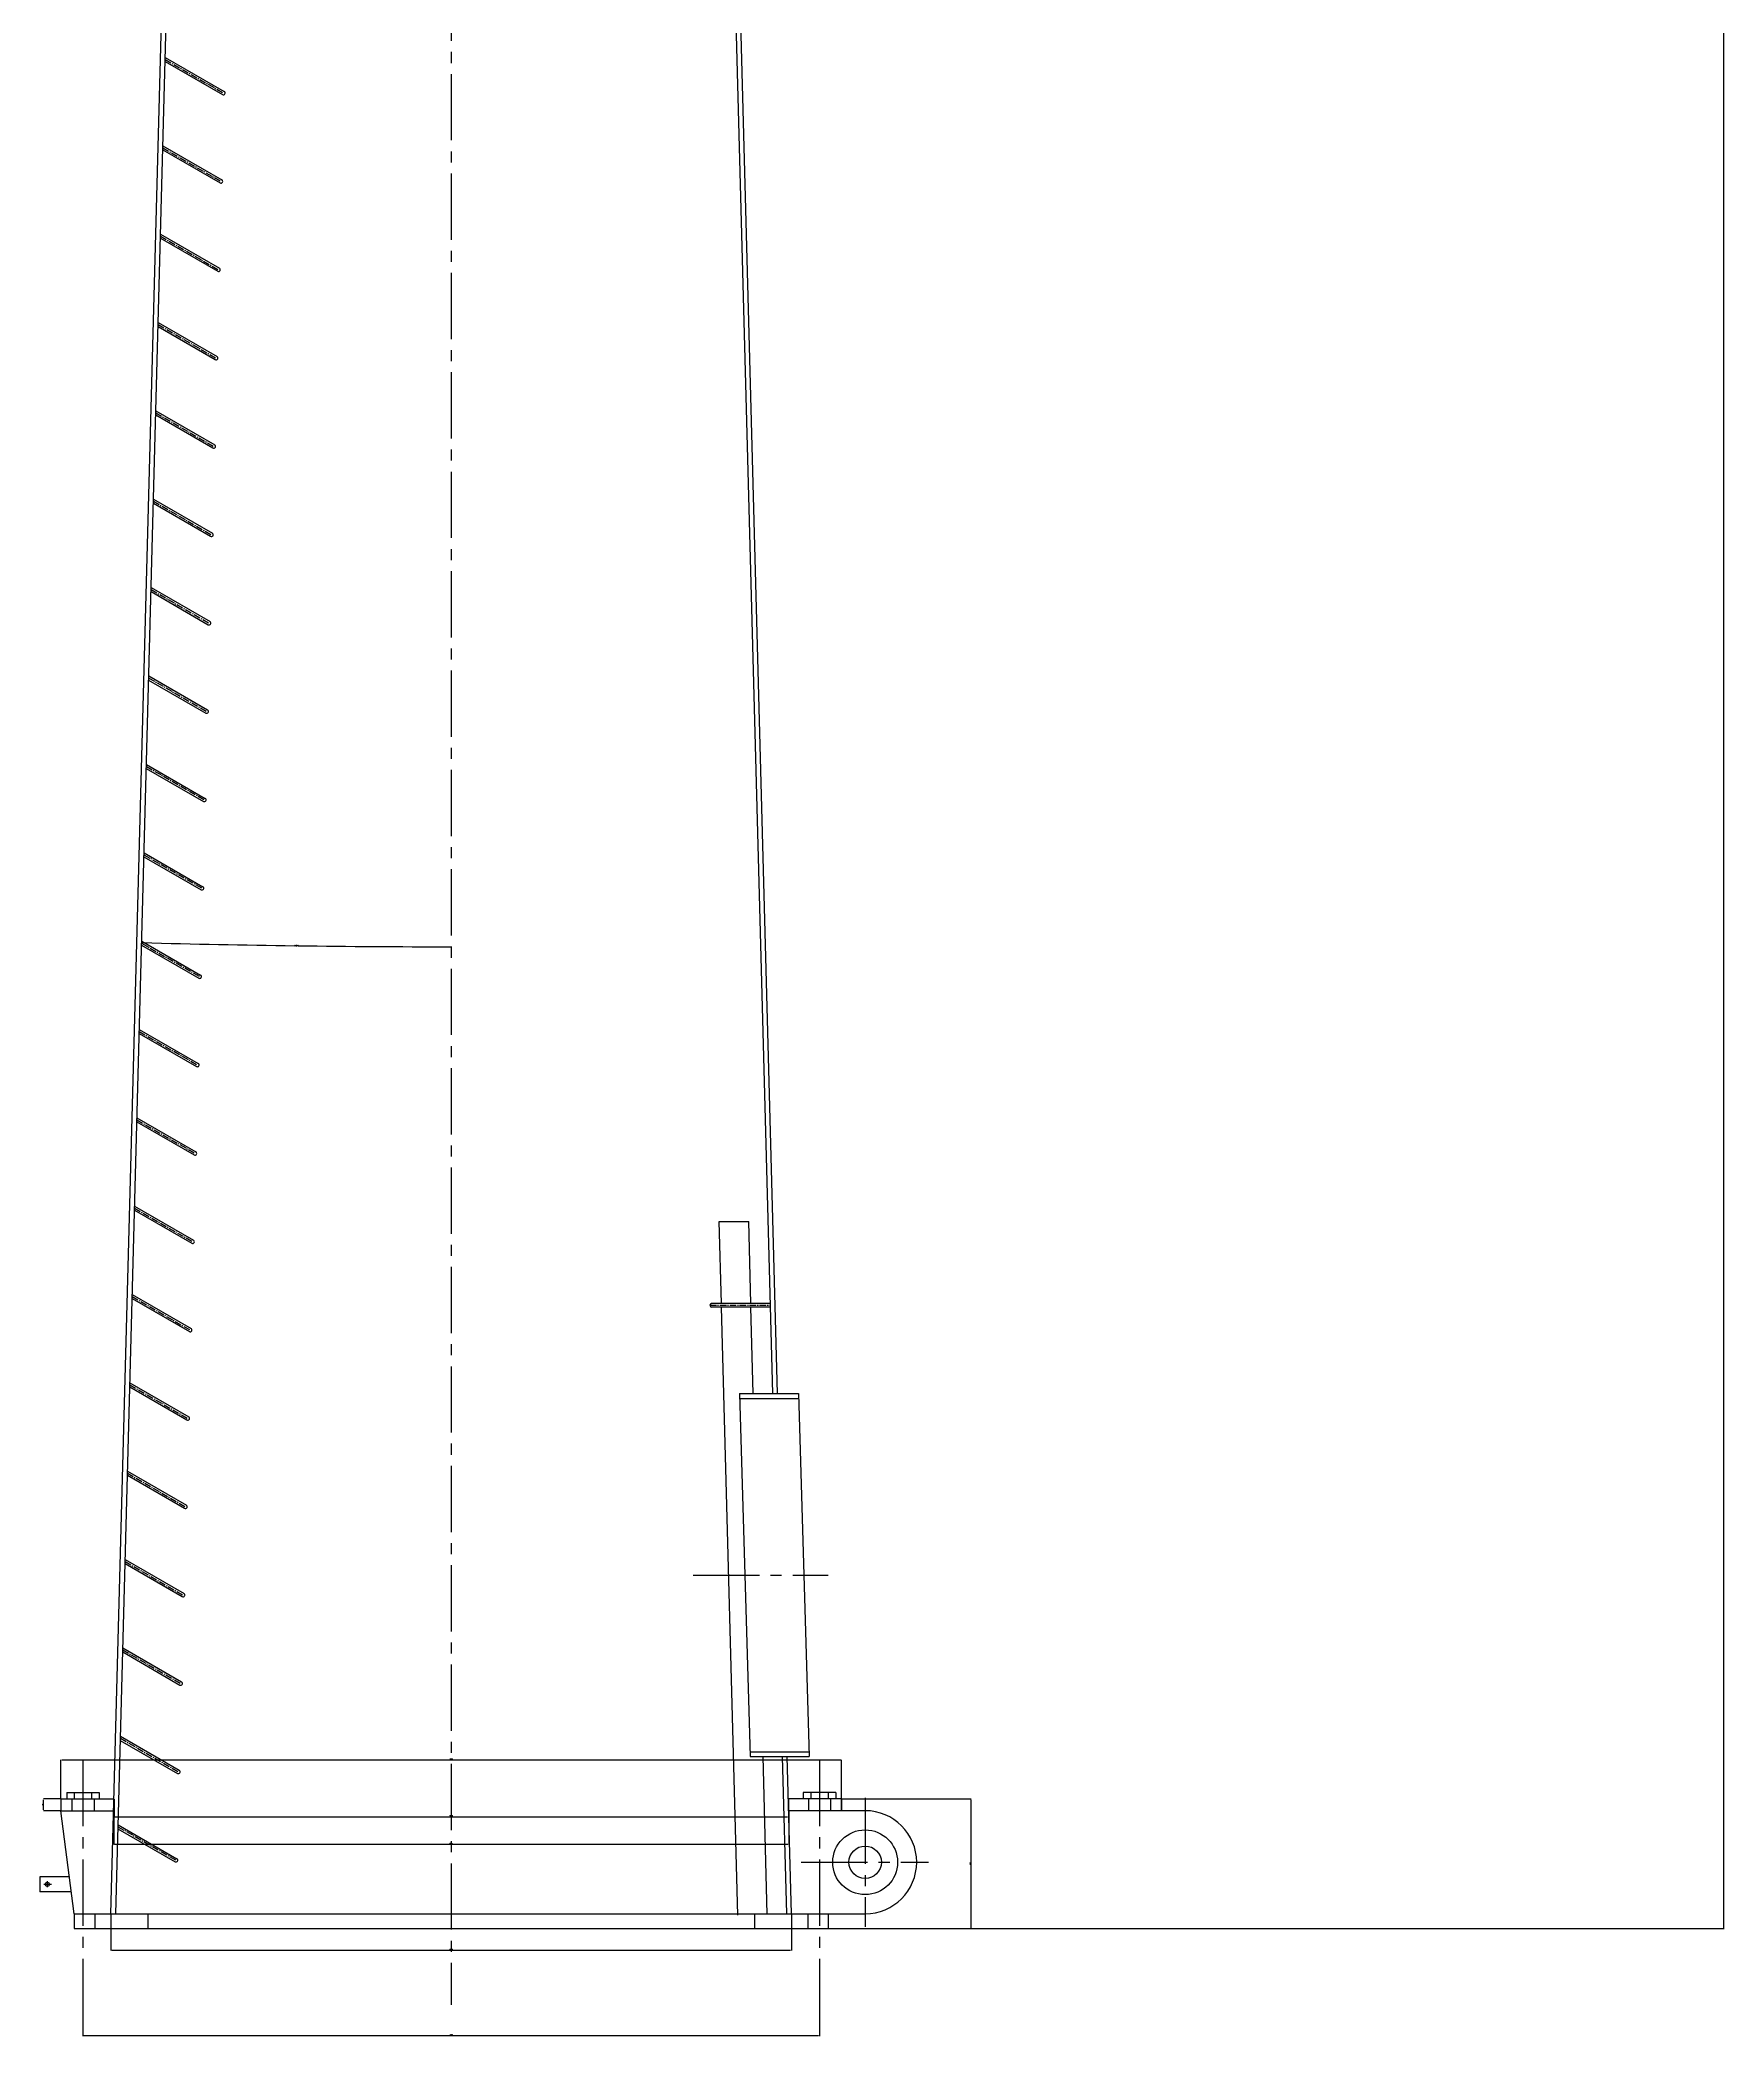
# Model space of a CAD drawing. Extents: x 45567 to 121349, y -17555 to 19241.
# Drawn here: x 83789 to 89505, y -17200 to -10422 of the extents above; entities that cross this region are included whole.
import ezdxf

# ---------------------------------------------------------------- set-up
doc = ezdxf.new("R2010")
doc.units = 0
doc.header["$LTSCALE"] = 30
doc.header["$MEASUREMENT"] = 0
doc.linetypes.add('CENTER2', pattern=[1.125, 0.75, -0.125, 0.125, -0.125])
doc.layers.get('DEFPOINTS').update_dxf_attribs({"linetype": 'CONTINUOUS'})
for name, color, linetype in [('1', 2, 'CONTINUOUS'), ('2', 1, 'CONTINUOUS'), ('3', 3, 'CENTER2')]:
    doc.layers.add(name, color=color, linetype=linetype)
doc.styles.add('HZ', font='simplex.shx', dxfattribs={"width": 0.75, "bigfont": 'SBTXT.shx'})
doc.dimstyles.new('STANDARD$0', dxfattribs={"dimtxt": 3.2, "dimasz": 2.8, "dimexe": 0.6, "dimexo": 0.6, "dimgap": 1, "dimtad": 1, "dimdec": 0, "dimzin": 0, "dimdsep": 46, "dimtxsty": 'HZ', "dimcen": 0.09, "dimadec": 0, "dimazin": 0, "dimtfac": 1, "dimtdec": 0, "dimtmove": 0, "dimatfit": 3, "dimfxl": 0, "dimtolj": 1, "dimtzin": 0, "dimarcsym": 0})
doc.dimstyles.new('STANDARD$2', dxfattribs={"dimtxt": 3.2, "dimasz": 2.8, "dimexe": 1, "dimexo": 0, "dimgap": 0.4, "dimtad": 1, "dimtih": 1, "dimtoh": 1, "dimdec": 0, "dimzin": 0, "dimdsep": 46, "dimtxsty": 'HZ', "dimcen": 0.75, "dimclrd": 256, "dimclre": 256, "dimclrt": 256, "dimadec": 0, "dimazin": 0, "dimtfac": 1, "dimtdec": 0, "dimtmove": 0, "dimatfit": 3, "dimfxl": 0, "dimtolj": 1, "dimtzin": 0, "dimlwd": -1, "dimlwe": -1, "dimarcsym": 0})

# ---------------------------------------------------------------- blocks, each defined once
blk = doc.blocks.new('*D848')
at = {"layer": '1'}
for start, end in [(268.47286, 269.22631), (269.24247, 269.99592)]:
    blk.add_arc((85184.8, 25824.9), 39326.1, start, end, dxfattribs=at)
for points in [[(84136.8, -13487.7), (84136.8, -13486.7), (84134, -13487.1)], [(85182, -13500.7), (85182, -13501.6), (85184.8, -13501.2)]]:
    blk.add_solid(points, dxfattribs=at)
at = {"layer": 'DEFPOINTS', "color": 0}
for p in [(85184.8, 14436.8), (84239.9, -9524.5), (84484.2, -13494.9), (84045.8, -16784.5), (85184.8, -17093.9)]:
    blk.add_point(p, dxfattribs=at)
at = {"layer": '1', "insert": (84659.4, -13497.7), "char_height": 3.2, "attachment_point": 5, "style": 'HZ'}
blk.add_mtext('\\A1;1.531°', dxfattribs=at)
blk = doc.blocks.new('*D2388')
at = {"layer": '1', "color": 0, "lineweight": -2}
for p, q in [((86510.4, -16394.5), (86950.2, -16394.5)), ((86949.6, -16831.7), (86949.6, -16397.3)), ((86465.4, -16834.5), (86950.2, -16834.5))]:
    blk.add_line(p, q, dxfattribs=at)
at = {"layer": '1', "color": 0}
for points in [[(86949.2, -16397.3), (86950.1, -16397.3), (86949.6, -16394.5)], [(86949.2, -16831.7), (86950.1, -16831.7), (86949.6, -16834.5)]]:
    blk.add_solid(points, dxfattribs=at)
at = {"layer": 'DEFPOINTS', "color": 0}
for p in [(86509.8, -16394.5), (86949.6, -16394.5), (86464.8, -16834.5)]:
    blk.add_point(p, dxfattribs=at)
at = {"layer": '1', "color": 0, "insert": (86947, -16614.5), "char_height": 3.2, "attachment_point": 5, "rotation": 90, "style": 'HZ'}
blk.add_mtext('\\A1;440', dxfattribs=at)
blk = doc.blocks.new('*D2389')
at = {"layer": '1', "color": 0, "lineweight": -2}
for p, q in [((84029.8, -16784.7), (84029.8, -16909.3)), ((86339.8, -16784.7), (86339.8, -16909.3)), ((86337, -16908.7), (84032.6, -16908.7))]:
    blk.add_line(p, q, dxfattribs=at)
at = {"layer": '1', "color": 0}
for points in [[(84032.6, -16908.2), (84032.6, -16909.1), (84029.8, -16908.7)], [(86337, -16908.2), (86337, -16909.1), (86339.8, -16908.7)]]:
    blk.add_solid(points, dxfattribs=at)
at = {"layer": 'DEFPOINTS', "color": 0}
for p in [(84029.8, -16784.1), (86339.8, -16784.1), (84029.8, -16908.7)]:
    blk.add_point(p, dxfattribs=at)
at = {"layer": '1', "color": 0, "insert": (85184.8, -16906.1), "char_height": 3.2, "attachment_point": 5, "style": 'HZ'}
blk.add_mtext('\\A1;2310', dxfattribs=at)
blk = doc.blocks.new('*D2390')
at = {"layer": '1', "color": 0, "lineweight": -2}
for p, q in [((83934.8, -16941.3), (83934.8, -17199.6)), ((86434.8, -16941.3), (86434.8, -17199.6)), ((86432, -17199), (83937.6, -17199))]:
    blk.add_line(p, q, dxfattribs=at)
at = {"layer": '1', "color": 0}
for points in [[(83937.6, -17198.6), (83937.6, -17199.5), (83934.8, -17199)], [(86432, -17198.6), (86432, -17199.5), (86434.8, -17199)]]:
    blk.add_solid(points, dxfattribs=at)
at = {"layer": 'DEFPOINTS', "color": 0}
for p in [(83934.8, -16940.7), (86434.8, -16940.7), (83934.8, -17199)]:
    blk.add_point(p, dxfattribs=at)
at = {"layer": '1', "color": 0, "insert": (85184.8, -17196.4), "char_height": 3.2, "attachment_point": 5, "style": 'HZ'}
blk.add_mtext('\\A1;2500', dxfattribs=at)
blk = doc.blocks.new('*D2391')
at = {"layer": '1', "color": 0, "lineweight": -2}
for p, q in [((84039.2, -16435.1), (84039.2, -16549.6)), ((86330.5, -16435.1), (86330.5, -16549.6)), ((86327.7, -16549), (84042, -16549))]:
    blk.add_line(p, q, dxfattribs=at)
at = {"layer": '1', "color": 0}
for points in [[(84042, -16548.6), (84042, -16549.5), (84039.2, -16549)], [(86327.7, -16548.6), (86327.7, -16549.5), (86330.5, -16549)]]:
    blk.add_solid(points, dxfattribs=at)
at = {"layer": 'DEFPOINTS', "color": 0}
for p in [(84039.2, -16434.5), (86330.5, -16434.5), (84039.2, -16549)]:
    blk.add_point(p, dxfattribs=at)
at = {"layer": '1', "color": 0, "insert": (85184.8, -16546.4), "char_height": 3.2, "attachment_point": 5, "style": 'HZ'}
blk.add_mtext('\\A1;2291', dxfattribs=at)
blk = doc.blocks.new('*D2392')
at = {"layer": '1', "color": 0, "lineweight": -2}
for p, q in [((84040.3, -16395.1), (84040.3, -16455.5)), ((86329.4, -16395.1), (86329.4, -16455.5)), ((84043.1, -16454.9), (86326.6, -16454.9))]:
    blk.add_line(p, q, dxfattribs=at)
at = {"layer": '1', "color": 0}
for points in [[(84043.1, -16454.4), (84043.1, -16455.4), (84040.3, -16454.9)], [(86326.6, -16454.4), (86326.6, -16455.4), (86329.4, -16454.9)]]:
    blk.add_solid(points, dxfattribs=at)
at = {"layer": 'DEFPOINTS', "color": 0}
for p in [(84040.3, -16394.5), (86329.4, -16394.5), (86329.4, -16454.9)]:
    blk.add_point(p, dxfattribs=at)
at = {"layer": '1', "color": 0, "insert": (85184.8, -16452.3), "char_height": 3.2, "attachment_point": 5, "style": 'HZ'}
blk.add_mtext('\\A1;2289', dxfattribs=at)
blk = doc.blocks.new('*D2393')
at = {"layer": '1', "color": 0, "lineweight": -2}
for p, q in [((83859.2, -16394.5), (83800.7, -16394.5)), ((83801.3, -16431.7), (83801.3, -16397.3)), ((83859.2, -16434.5), (83800.7, -16434.5))]:
    blk.add_line(p, q, dxfattribs=at)
at = {"layer": '1', "color": 0}
for points in [[(83800.8, -16397.3), (83801.8, -16397.3), (83801.3, -16394.5)], [(83800.8, -16431.7), (83801.8, -16431.7), (83801.3, -16434.5)]]:
    blk.add_solid(points, dxfattribs=at)
at = {"layer": 'DEFPOINTS', "color": 0}
for p in [(83801.3, -16394.5), (83859.8, -16394.5), (83859.8, -16434.5)]:
    blk.add_point(p, dxfattribs=at)
at = {"layer": '1', "color": 0, "insert": (83798.7, -16414.5), "char_height": 3.2, "attachment_point": 5, "rotation": 90, "style": 'HZ'}
blk.add_mtext('\\A1;40', dxfattribs=at)
blk = doc.blocks.new('*D2394')
at = {"layer": '1', "color": 0, "lineweight": -2}
for p, q in [((83859.8, -16393.9), (83859.8, -16261.7)), ((86507, -16262.3), (83862.6, -16262.3)), ((86509.8, -16433.9), (86509.8, -16261.7))]:
    blk.add_line(p, q, dxfattribs=at)
at = {"layer": '1', "color": 0}
for points in [[(83862.6, -16261.8), (83862.6, -16262.8), (83859.8, -16262.3)], [(86507, -16261.8), (86507, -16262.8), (86509.8, -16262.3)]]:
    blk.add_solid(points, dxfattribs=at)
at = {"layer": 'DEFPOINTS', "color": 0}
for p in [(83859.8, -16262.3), (83859.8, -16394.5), (86509.8, -16434.5)]:
    blk.add_point(p, dxfattribs=at)
at = {"layer": '1', "color": 0, "insert": (85184.8, -16259.7), "char_height": 3.2, "attachment_point": 5, "style": 'HZ'}
blk.add_mtext('\\A1;2650', dxfattribs=at)
blk = doc.blocks.new('*D2509')
at = {"layer": '1', "color": 0, "lineweight": -2}
for p, q in [((86117.4, 7665.5), (89505.4, 7665.5)), ((89504.8, -16831.7), (89504.8, 7662.7)), ((86950.8, -16834.5), (89505.4, -16834.5))]:
    blk.add_line(p, q, dxfattribs=at)
at = {"layer": '1', "color": 0}
for points in [[(89504.3, 7662.7), (89505.2, 7662.7), (89504.8, 7665.5)], [(89504.3, -16831.7), (89505.2, -16831.7), (89504.8, -16834.5)]]:
    blk.add_solid(points, dxfattribs=at)
at = {"layer": 'DEFPOINTS', "color": 0}
for p in [(86116.8, 7665.5), (89504.8, 7665.5), (86950.2, -16834.5)]:
    blk.add_point(p, dxfattribs=at)
at = {"layer": '1', "color": 0, "insert": (89502.2, -4584.5), "char_height": 3.2, "attachment_point": 5, "rotation": 90, "style": 'HZ'}
blk.add_mtext('\\A1;24500', dxfattribs=at)

msp = doc.modelspace()

# ---------------------------------------------------------------- linework, layer by layer
at = {"layer": '2'}
for p, q in [((84029.845866, -16784.05798), (84223.902859, -9524.485526)), ((84045.840153, -16784.485526), (84239.908574, -9524.485526)), ((86276.632876, -15018.485526), (86148.900104, -10240.068105)), ((86292.638591, -15018.485526), (86164.905819, -10240.068105)), ((84213.950801, -10495.552502), (84408.163804, -10607.681431)), ((84214.31557, -10481.906695), (84414.163804, -10597.289126)), ((84205.931445, -10795.552502), (84400.144448, -10907.681431)), ((84206.296213, -10781.906695), (84406.144448, -10897.289126)), ((84197.912089, -11095.552502), (84392.125091, -11207.681431)), ((84198.276857, -11081.906695), (84398.125091, -11197.289126)), ((84190.257501, -11381.906695), (84390.105735, -11497.289126)), ((84189.892732, -11395.552502), (84384.105735, -11507.681431)), ((84181.873376, -11695.552502), (84376.086379, -11807.681431)), ((84182.238145, -11681.906695), (84382.086379, -11797.289126)), ((84173.85402, -11995.552502), (84368.067023, -12107.681431)), ((84174.218788, -11981.906695), (84374.067023, -12097.289126)), ((84165.834664, -12295.552502), (84360.047666, -12407.681431)), ((84166.199432, -12281.906695), (84366.047666, -12397.289126)), ((84157.815307, -12595.552502), (84352.02831, -12707.681431)), ((84158.180076, -12581.906695), (84358.02831, -12697.289126)), ((84149.795951, -12895.552502), (84344.008954, -13007.681431)), ((84150.16072, -12881.906695), (84350.008954, -12997.289126)), ((84141.776595, -13195.552502), (84335.989598, -13307.681431)), ((84142.141363, -13181.906695), (84341.989598, -13297.289126)), ((84134.122007, -13481.906695), (84333.970241, -13597.289126)), ((84133.757238, -13495.552502), (84327.970241, -13607.681431)), ((84125.737882, -13795.552502), (84319.950885, -13907.681431)), ((84126.102651, -13781.906695), (84325.950885, -13897.289126)), ((84117.718526, -14095.552502), (84311.931529, -14207.681431)), ((84118.083295, -14081.906695), (84317.931529, -14197.289126)), ((84109.69917, -14395.552502), (84303.912172, -14507.681431)), ((84110.063938, -14381.906695), (84309.912172, -14497.289126)), ((86094.55734, -14434.485526), (86194.593062, -14434.485526)), ((86101.98861, -14712.485526), (86094.55734, -14434.485526)), ((86202.024332, -14712.485526), (86194.593062, -14434.485526)), ((84101.679813, -14695.552502), (84295.892816, -14807.681431)), ((84102.044582, -14681.906695), (84301.892816, -14797.289126)), ((86268.61352, -14712.485526), (86068.61352, -14712.485526)), ((86268.61352, -14724.485526), (86068.61352, -14724.485526)), ((86157.494494, -16788.932143), (86102.309385, -14724.485526)), ((86210.204075, -15018.485526), (86202.345106, -14724.485526)), ((84093.660457, -14995.552502), (84287.87346, -15107.681431)), ((84094.025226, -14981.906695), (84293.87346, -15097.289126)), ((86163.91709, -15018.485526), (86199.405954, -16250.485526)), ((86163.91709, -15018.485526), (86364.000051, -15018.485526)), ((86164.377984, -15034.485526), (86364.460945, -15034.485526)), ((86364.000051, -15018.485526), (86399.488915, -16250.485526)), ((84085.641101, -15295.552502), (84279.854104, -15407.681431)), ((84086.00587, -15281.906695), (84285.854104, -15397.289126)), ((84077.986513, -15581.906695), (84277.834747, -15697.289126)), ((84077.621745, -15595.552502), (84271.834747, -15707.681431)), ((84069.602388, -15895.552502), (84263.815391, -16007.681431)), ((84069.967157, -15881.906695), (84269.815391, -15997.289126)), ((84061.583032, -16195.552502), (84255.796035, -16307.681431)), ((84061.947801, -16181.906695), (84261.796035, -16297.289126)), ((86198.94506, -16234.485526), (86399.02802, -16234.485526)), ((86199.405954, -16250.485526), (86399.488915, -16250.485526)), ((86257.458786, -16786.259979), (86243.136898, -16250.485526)), ((86323.840153, -16784.485526), (86309.565699, -16250.485526)), ((86339.83444, -16784.05798), (86325.571414, -16250.485526)), ((83859.840153, -16394.485526), (84040.259601, -16394.485526)), ((83859.840153, -16394.485526), (83859.840153, -16434.485526)), ((83879.840153, -16372.485526), (83989.840153, -16372.485526)), ((83879.840153, -16372.485526), (83879.840153, -16394.485526)), ((83989.840153, -16372.485526), (83989.840153, -16394.485526)), ((86509.840153, -16394.485526), (86329.420705, -16394.485526)), ((86489.840153, -16372.485526), (86379.840153, -16372.485526)), ((86379.840153, -16372.485526), (86379.840153, -16394.485526)), ((86489.840153, -16372.485526), (86489.840153, -16394.485526)), ((86509.840153, -16394.485526), (86509.840153, -16434.485526)), ((83859.840153, -16434.485526), (84039.190353, -16434.485526)), ((83904.840153, -16784.485526), (83859.840153, -16434.485526)), ((86589.83444, -16434.485526), (86330.489953, -16434.485526)), ((84053.563676, -16495.552502), (84247.776679, -16607.681431)), ((84053.928445, -16481.906695), (84253.776679, -16597.289126)), ((83888.768724, -16659.485526), (83788.768724, -16659.485526)), ((83788.768724, -16659.485526), (83788.768724, -16709.485526)), ((83895.197296, -16709.485526), (83788.768724, -16709.485526)), ((83904.840153, -16784.485526), (83904.840153, -16834.485526)), ((83904.840153, -16784.485526), (86589.83444, -16784.485526)), ((84154.840153, -16784.485526), (84154.840153, -16834.485526)), ((86214.840153, -16784.485526), (86214.840153, -16834.485526)), ((86464.840153, -16784.485526), (86464.840153, -16834.485526)), ((83904.840153, -16834.485526), (86464.840153, -16834.485526))]:
    msp.add_line(p, q, dxfattribs=at)
for centre, radius in [((86589.83444, -16609.485526), 110), ((86589.83444, -16609.485526), 55), ((83813.768724, -16684.485526), 7)]:
    msp.add_circle(centre, radius, dxfattribs=at)
for centre, radius, start, end in [((84411.163804, -10602.485279), 6, 240.0000000001, 60.0000000001), ((84403.144448, -10902.485279), 6, 240.0000000001, 60.0000000001), ((84395.125091, -11202.485279), 6, 240.0000000001, 60.0000000001), ((84387.105735, -11502.485279), 6, 240.0000000001, 60.0000000001), ((84379.086379, -11802.485279), 6, 240.0000000001, 60.0000000001), ((84371.067023, -12102.485279), 6, 240.0000000001, 60.0000000001), ((84363.047666, -12402.485279), 6, 240.0000000001, 60.0000000001), ((84355.02831, -12702.485279), 6, 240.0000000001, 60.0000000001), ((84347.008954, -13002.485279), 6, 240.0000000001, 60.0000000001), ((84338.989598, -13302.485279), 6, 240.0000000001, 60.0000000001), ((84330.970241, -13602.485279), 6, 240.0000000001, 60.0000000001), ((84322.950885, -13902.485279), 6, 240.0000000001, 60.0000000001), ((84314.931529, -14202.485279), 6, 240.0000000001, 60.0000000001), ((84306.912172, -14502.485279), 6, 240.0000000001, 60.0000000001), ((86068.61352, -14718.485526), 6, 90, 270), ((84298.892816, -14802.485279), 6, 240.0000000001, 60.0000000001), ((84290.87346, -15102.485279), 6, 240.0000000001, 60.0000000001), ((84282.854104, -15402.485279), 6, 240.0000000001, 60.0000000001), ((84274.834747, -15702.485279), 6, 240.0000000001, 60.0000000001), ((84266.815391, -16002.485279), 6, 240.0000000001, 60.0000000001), ((84258.796035, -16302.485279), 6, 240.0000000001, 60.0000000001), ((86589.83444, -16609.485526), 175, 270, 90), ((84250.776679, -16602.485279), 6, 240.0000000001, 60.0000000001)]:
    msp.add_arc(centre, radius, start, end, dxfattribs=at)
at = {"layer": '3', "ltscale": 10}
for p, q in [((85184.840153, 14436.761658), (85184.840153, -17093.858621)), ((86006.371524, -15634.485526), (86464.840153, -15634.485526)), ((83934.840153, -16262.295146), (83934.840153, -16940.666109)), ((86434.840153, -16262.295146), (86434.840153, -16940.666109)), ((83897.340153, -16394.485526), (83897.340153, -16434.485526)), ((83905.340153, -16372.485526), (83905.340153, -16394.485526)), ((83964.340153, -16372.485526), (83964.340153, -16394.485526)), ((83972.340153, -16394.485526), (83972.340153, -16434.485526)), ((86397.340153, -16394.485526), (86397.340153, -16434.485526)), ((86405.340153, -16372.485526), (86405.340153, -16394.485526)), ((86464.340153, -16372.485526), (86464.340153, -16394.485526)), ((86472.340153, -16394.485526), (86472.340153, -16434.485526)), ((86589.83444, -16390.253444), (86589.83444, -16828.717608)), ((86373.230092, -16609.485526), (86805.309144, -16609.485526)), ((83827.536258, -16684.485526), (83801.708824, -16684.485526)), ((83813.768724, -16673.639356), (83813.768724, -16694.19098)), ((83974.840153, -16784.485526), (83974.840153, -16834.485526)), ((86394.840153, -16784.485526), (86394.840153, -16834.485526))]:
    msp.add_line(p, q, dxfattribs=at)
at = {"layer": '3'}
for p, q in [((84214.133185, -10488.729598), (84411.163804, -10602.485279)), ((84206.113829, -10788.729598), (84403.144448, -10902.485279)), ((84198.094473, -11088.729598), (84395.125091, -11202.485279)), ((84190.075117, -11388.729598), (84387.105735, -11502.485279)), ((84182.05576, -11688.729598), (84379.086379, -11802.485279)), ((84174.036404, -11988.729598), (84371.067023, -12102.485279)), ((84166.017048, -12288.729598), (84363.047666, -12402.485279)), ((84157.997692, -12588.729598), (84355.02831, -12702.485279)), ((84149.978335, -12888.729598), (84347.008954, -13002.485279)), ((84141.958979, -13188.729598), (84338.989598, -13302.485279)), ((84133.939623, -13488.729598), (84330.970241, -13602.485279)), ((84125.920267, -13788.729598), (84322.950885, -13902.485279)), ((84117.90091, -14088.729598), (84314.931529, -14202.485279)), ((84109.881554, -14388.729598), (84306.912172, -14502.485279)), ((84101.862198, -14688.729598), (84298.892816, -14802.485279)), ((86062.61352, -14718.485526), (86268.61352, -14718.485526)), ((84093.842842, -14988.729598), (84290.87346, -15102.485279)), ((84085.823485, -15288.729598), (84282.854104, -15402.485279)), ((84077.804129, -15588.729598), (84274.834747, -15702.485279)), ((84069.784773, -15888.729598), (84266.815391, -16002.485279)), ((84061.765416, -16188.729598), (84258.796035, -16302.485279)), ((84053.74606, -16488.729598), (84250.776679, -16602.485279))]:
    msp.add_line(p, q, dxfattribs=at)

# ---------------------------------------------------------------- dimensions: what is measured, and where the dimension line sits
at = {"layer": '1'}
dim = msp.add_angular_dim_2l(base=(84484.222143, -13494.92182), line1=((85184.840153, 14436.761658), (85184.840153, -17093.858621)), line2=((84045.840153, -16784.485526), (84239.908574, -9524.485526)), dimstyle='STANDARD$2', override={"dimadec": 3}, dxfattribs=at)
dim.commit()
dim.dimension.update_dxf_attribs({"geometry": '*D848', "text_midpoint": (84659.364483, -13497.65242)})
for base, p1, p2, picture, middle in [((89504.75723, 7665.514474), (86950.237559, -16834.485526), (86116.840153, 7665.514474), '*D2509', (89502.15723, -4584.485526)), ((83801.306985, -16394.485526), (83859.840153, -16434.485526), (83859.840153, -16394.485526), '*D2393', (83798.706985, -16414.485526)), ((86949.637559, -16394.485526), (86464.840153, -16834.485526), (86509.840153, -16394.485526), '*D2388', (86947.037559, -16614.485526))]:
    dim = msp.add_linear_dim(base=base, p1=p1, p2=p2, angle=90, dimstyle='STANDARD$0', dxfattribs=at)
    dim.commit()
    dim.dimension.update_dxf_attribs({"geometry": picture, "text_midpoint": middle})
for base, p1, p2, picture, middle in [((83859.840153, -16262.295146), (86509.840153, -16434.485526), (83859.840153, -16394.485526), '*D2394', (85184.840153, -16259.695146)), ((86329.420705, -16454.899842), (84040.259601, -16394.485526), (86329.420705, -16394.485526), '*D2392', (85184.840153, -16452.299842)), ((84039.190353, -16549.028591), (86330.489953, -16434.485526), (84039.190353, -16434.485526), '*D2391', (85184.840153, -16546.428591)), ((84029.845866, -16908.665862), (86339.83444, -16784.05798), (84029.845866, -16784.05798), '*D2389', (85184.840153, -16906.065862)), ((83934.840153, -17199.028386), (86434.840153, -16940.666109), (83934.840153, -16940.666109), '*D2390', (85184.840153, -17196.428386))]:
    dim = msp.add_linear_dim(base=base, p1=p1, p2=p2, dimstyle='STANDARD$0', dxfattribs=at)
    dim.commit()
    dim.dimension.update_dxf_attribs({"geometry": picture, "text_midpoint": middle})

doc.saveas('drawing.dxf')
